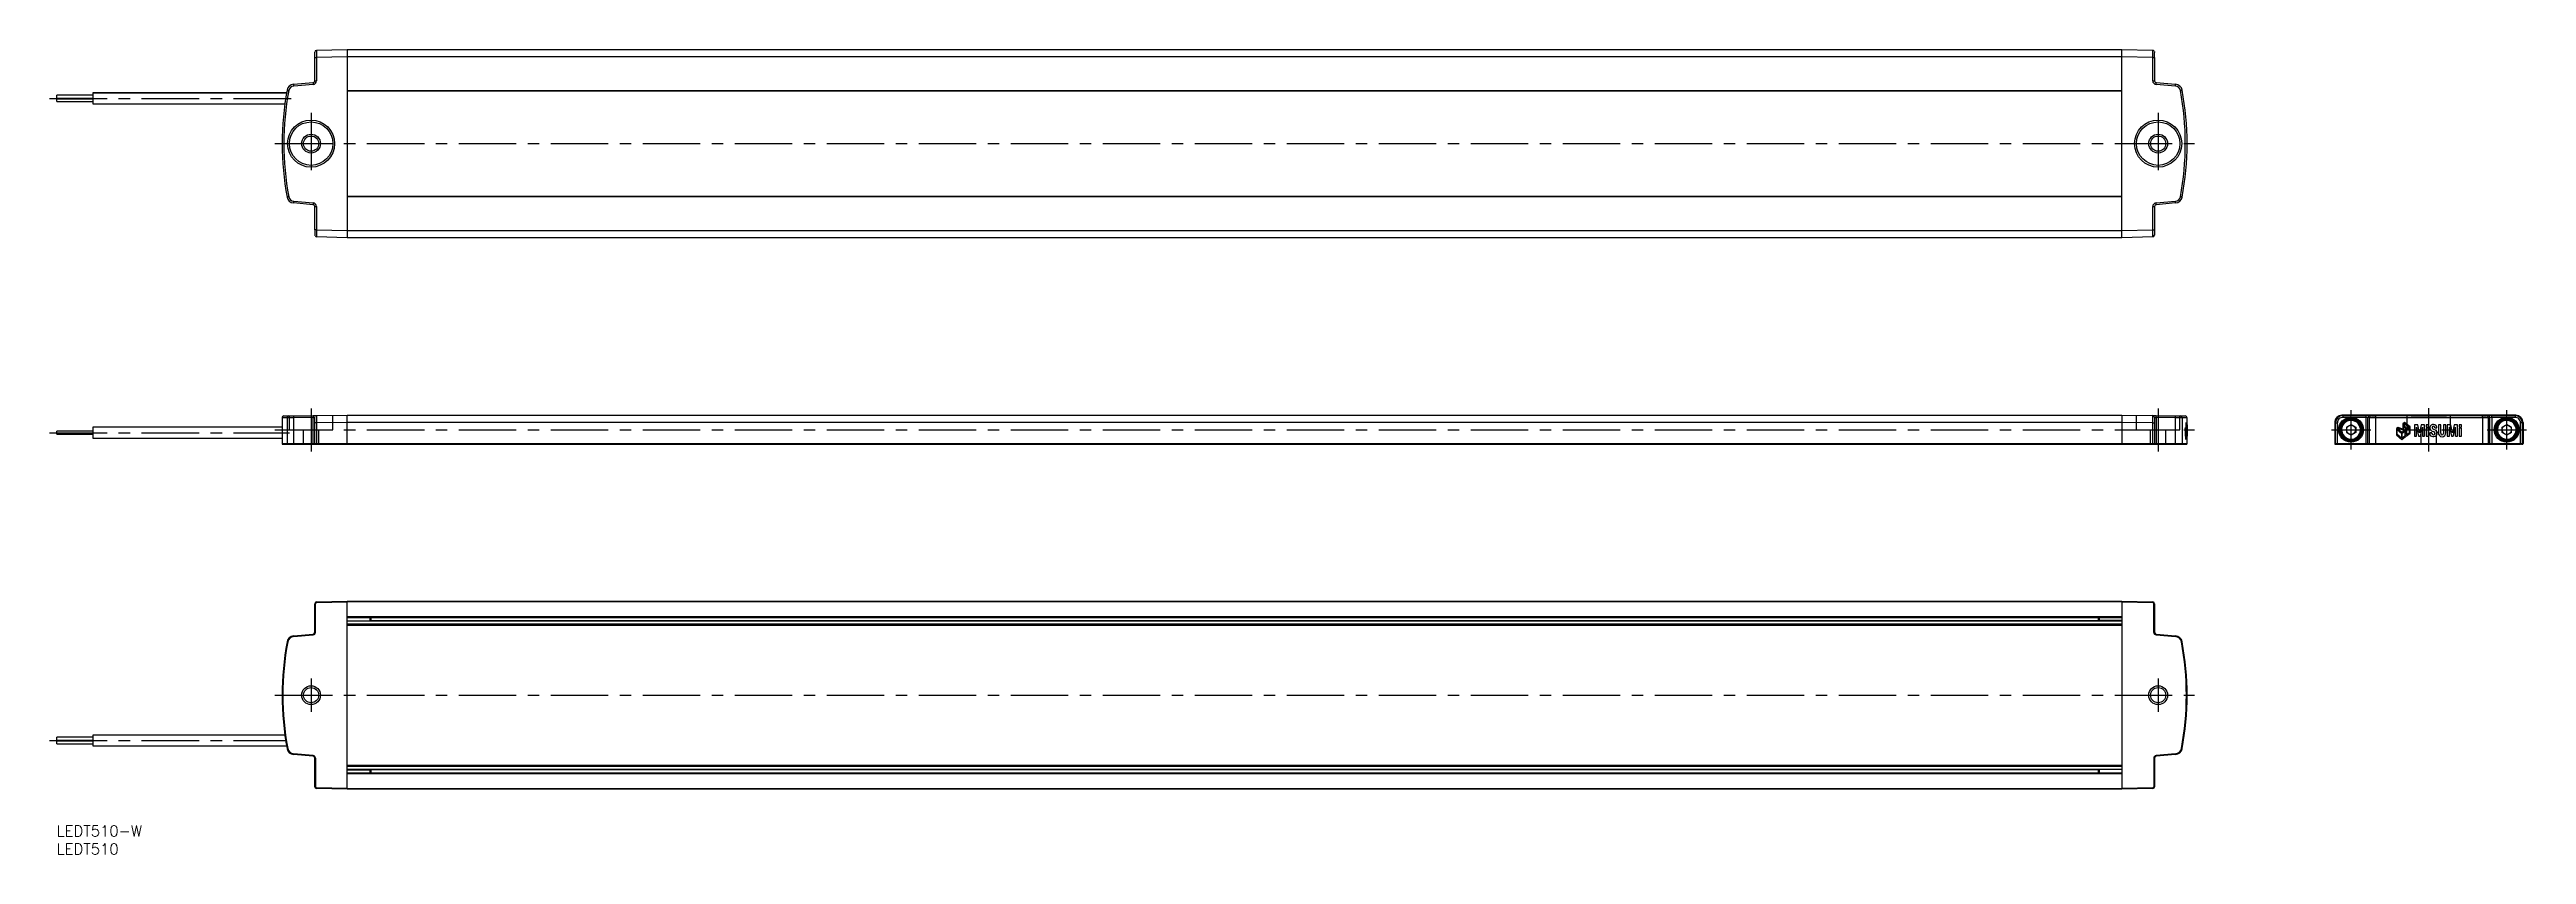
# Model space of a CAD drawing. Extents: x -2 to 682, y -8 to 214.
import ezdxf

# ---------------------------------------------------------------- set-up
doc = ezdxf.new("R2010")
doc.units = 0
doc.header["$LTSCALE"] = 0.5
doc.linetypes.add('CENTER', pattern=[50.8, 31.75, -6.35, 6.35, -6.35])
doc.linetypes.add('DASHED', pattern=[19.05, 12.7, -6.35])
for name, color, linetype in [('MSM_CENTER', 1, 'CENTER'), ('MSM_CONTINUOUS', 7, 'CONTINUOUS'), ('MSM_DASHED', 4, 'DASHED'), ('MSM_PART_NUMBER', 7, 'CONTINUOUS')]:
    doc.layers.add(name, color=color, linetype=linetype)
doc.styles.get("Standard").update_dxf_attribs({"font": 'txt.shx', "height": 3, "bigfont": 'bigfont.shx'})

# ---------------------------------------------------------------- blocks, each defined once
blk = doc.blocks.new('*U5')
at = {"layer": 'MSM_PART_NUMBER'}
blk.add_text('LEDT510', height=3, dxfattribs=at).set_placement((0, -8))
blk = doc.blocks.new('*U6')
at = {"layer": 'MSM_PART_NUMBER'}
blk.add_text('LEDT510-W', height=3, dxfattribs=at).set_placement((0, -3))

msp = doc.modelspace()

# ---------------------------------------------------------------- linework, layer by layer
at = {"layer": 'MSM_CENTER'}
for p, q in [((-2, 200.87), (65.19, 200.87)), ((70.21, 196.87), (70.21, 179.87)), ((580.21, 196.87), (580.21, 179.87)), ((60.21, 188.37), (590.21, 188.37)), ((70.21, 115.24), (70.21, 103.32)), ((580.21, 115.24), (580.21, 103.32)), ((633.47, 103.89), (633.47, 114.76)), ((654.97, 103.32), (654.97, 115.32)), ((676.47, 103.89), (676.47, 114.76)), ((-2, 108.49), (64.21, 108.49)), ((60.21, 109.32), (590.21, 109.32)), ((628.03, 109.32), (638.9, 109.32)), ((671.03, 109.32), (681.9, 109.32)), ((60.21, 36), (590.21, 36)), ((70.21, 40.6), (70.21, 31.4)), ((580.21, 40.6), (580.21, 31.4)), ((-2, 23.5), (63.19, 23.5))]:
    msp.add_line(p, q, dxfattribs=at)
at = {"layer": 'MSM_CONTINUOUS'}
for p, q in [((71.21, 205.73), (71.21, 213.62)), ((71.21, 212.15), (71.7, 212.15)), ((71.69, 214.08), (71.7, 214.15)), ((71.7, 214.15), (80.21, 214.37)), ((80.21, 212.37), (71.7, 212.15)), ((71.7, 212.15), (71.7, 205.73)), ((80.21, 214.37), (570.21, 214.37)), ((80.21, 214.37), (80.21, 162.37)), ((570.21, 212.37), (80.21, 212.37)), ((570.21, 162.37), (570.21, 214.37)), ((570.21, 214.37), (578.72, 214.15)), ((578.71, 212.15), (570.21, 212.37)), ((578.71, 205.73), (578.71, 212.15)), ((578.71, 212.15), (579.17, 212.13)), ((578.72, 214.08), (578.72, 214.15)), ((579.17, 213.83), (579.21, 213.65)), ((579.17, 212.13), (579.21, 212.15)), ((579.21, 213.65), (579.21, 213.58)), ((579.21, 212.15), (579.21, 213.58)), ((579.21, 212.15), (579.21, 205.73)), ((65.37, 204.76), (70.75, 205.23)), ((71.21, 205.73), (71.7, 205.73)), ((578.71, 205.73), (579.21, 205.73)), ((579.66, 205.23), (585.04, 204.76)), ((10, 201.77), (0, 201.77)), ((10, 201.77), (0, 201.77)), ((0, 200.97), (0, 201.77)), ((0, 200.97), (10, 200.97)), ((10, 200.77), (0, 200.77)), ((0, 200.77), (10, 200.77)), ((0, 199.97), (0, 200.77)), ((0, 199.97), (10, 199.97)), ((63.47, 202.37), (10, 202.37)), ((10, 202.37), (63.47, 202.37)), ((10, 202.37), (10, 199.37)), ((10, 199.37), (63.02, 199.37)), ((70.79, 204.73), (65.41, 204.26)), ((80.21, 203.07), (570.21, 203.07)), ((570.21, 202.87), (80.21, 202.87)), ((585, 204.26), (579.63, 204.73)), ((70.75, 171.51), (65.37, 171.98)), ((65.41, 172.48), (70.79, 172.01)), ((71.21, 164.59), (71.21, 171.01)), ((71.21, 171.01), (71.7, 171.01)), ((71.7, 171.01), (71.7, 164.59)), ((80.21, 173.87), (570.21, 173.87)), ((570.21, 173.67), (80.21, 173.67)), ((578.71, 164.59), (578.71, 171.01)), ((578.71, 171.01), (579.21, 171.01)), ((579.21, 171.01), (579.21, 163.12)), ((579.63, 172.01), (585, 172.48)), ((585.04, 171.98), (579.66, 171.51)), ((71.21, 164.59), (71.21, 163.17)), ((71.24, 164.59), (71.21, 164.59)), ((71.7, 164.59), (71.24, 164.59)), ((71.7, 164.59), (80.21, 164.37)), ((80.21, 164.37), (570.21, 164.37)), ((570.21, 164.37), (578.71, 164.59)), ((578.71, 164.59), (579.21, 164.59)), ((71.21, 163.17), (71.21, 163.09)), ((71.21, 163.09), (71.24, 162.91)), ((71.69, 162.66), (71.7, 162.59)), ((80.21, 162.37), (71.7, 162.59)), ((570.21, 162.37), (80.21, 162.37)), ((578.72, 162.59), (570.21, 162.37)), ((578.72, 162.66), (578.72, 162.59)), ((62.21, 110.02), (10, 110.02)), ((10, 110.02), (10, 107.02)), ((62.21, 112.68), (62.21, 105.52)), ((62.21, 112.68), (63.58, 112.68)), ((62.25, 112.67), (63.46, 112.68)), ((62.7, 113.17), (64.07, 113.18)), ((63.46, 112.68), (63.47, 112.68)), ((63.58, 112.68), (63.58, 105.52)), ((64.07, 113.18), (65.41, 113.19)), ((70.75, 112.74), (65.37, 112.69)), ((65.37, 112.69), (65.37, 105.52)), ((65.41, 113.19), (70.79, 113.24)), ((70.75, 112.74), (71.17, 112.75)), ((70.75, 105.52), (70.75, 112.74)), ((70.79, 113.24), (71.7, 113.25)), ((71.17, 112.75), (71.21, 112.75)), ((71.21, 112.75), (71.24, 112.93)), ((71.21, 111.25), (71.21, 112.75)), ((71.21, 105.52), (71.21, 111.25)), ((71.7, 111.25), (71.21, 111.25)), ((71.7, 113.25), (80.21, 113.32)), ((71.7, 113.25), (71.7, 113.21)), ((80.21, 111.32), (71.7, 111.25)), ((71.7, 111.25), (71.7, 105.52)), ((80.21, 113.32), (570.21, 113.32)), ((80.21, 113.32), (80.21, 113.14)), ((80.21, 105.32), (80.21, 113.12)), ((570.21, 111.32), (80.21, 111.32)), ((570.21, 113.32), (578.71, 113.25)), ((570.21, 113.32), (570.21, 113.14)), ((570.21, 113.12), (570.21, 105.32)), ((578.72, 111.25), (570.21, 111.32)), ((578.72, 113.21), (578.71, 113.25)), ((578.72, 113.25), (578.74, 113.25)), ((578.72, 105.52), (578.72, 111.25)), ((578.72, 111.25), (579.21, 111.25)), ((578.73, 113.25), (579.63, 113.24)), ((579.21, 112.72), (579.21, 105.52)), ((579.63, 113.24), (585, 113.19)), ((579.66, 112.74), (579.66, 105.52)), ((585.04, 112.69), (579.66, 112.74)), ((585, 113.19), (586.35, 113.18)), ((585.04, 105.52), (585.04, 112.69)), ((586.35, 113.18), (587.71, 113.17)), ((586.83, 112.68), (586.83, 105.52)), ((586.83, 112.68), (588.21, 112.67)), ((587.71, 109.66), (587.75, 109.98)), ((587.71, 109.66), (587.71, 107.89)), ((587.71, 109.6), (587.73, 109.6)), ((587.76, 109.76), (587.72, 109.76)), ((587.76, 109.76), (587.73, 109.6)), ((587.73, 109.6), (587.86, 108.57)), ((587.75, 109.98), (587.89, 109.46)), ((587.83, 109.46), (587.76, 109.76)), ((587.83, 109.46), (587.89, 109.46)), ((587.85, 109.39), (587.83, 109.46)), ((587.93, 111.34), (587.89, 110.99)), ((587.89, 110.99), (587.89, 109.46)), ((587.89, 110.91), (587.91, 110.91)), ((587.9, 110.56), (587.89, 110.56)), ((587.9, 111.09), (587.93, 111.09)), ((587.9, 110.56), (587.9, 109.39)), ((587.9, 110.56), (587.96, 109.36)), ((587.93, 111.09), (587.91, 110.91)), ((587.91, 110.91), (587.97, 109.5)), ((588.04, 110.1), (587.93, 111.34)), ((588.02, 110.1), (587.93, 111.09)), ((587.95, 109.5), (587.97, 109.5)), ((587.97, 109.5), (588.02, 110.06)), ((588.02, 109.86), (587.97, 109.32)), ((588.02, 109.86), (588, 109.86)), ((588.04, 110.1), (588.02, 110.1)), ((588.02, 110.1), (588.02, 110.06)), ((588.02, 108.43), (588.02, 109.86)), ((588.04, 108.35), (588.04, 110.1)), ((588.11, 110.69), (588.11, 107.53)), ((588.15, 110.69), (588.11, 110.69)), ((588.11, 110.05), (588.13, 110.05)), ((588.13, 107.53), (588.13, 110.05)), ((588.15, 108.46), (588.13, 110.05)), ((588.15, 110.69), (588.17, 108.46)), ((588.19, 110.09), (588.17, 107.53)), ((588.17, 108.46), (588.18, 110.09)), ((588.2, 110.69), (588.18, 110.69)), ((588.18, 110.09), (588.18, 110.69)), ((588.19, 110.09), (588.18, 110.09)), ((588.19, 110.09), (588.19, 107.53)), ((588.2, 107.53), (588.2, 110.69)), ((588.21, 110.69), (588.2, 110.69)), ((588.2, 110.69), (588.2, 110.02)), ((588.2, 110.02), (588.21, 110.02)), ((588.2, 109.74), (588.2, 107.53)), ((588.21, 109.74), (588.2, 109.74)), ((588.21, 105.52), (588.21, 112.68)), ((588.21, 110.02), (588.21, 110.69)), ((588.21, 107.53), (588.21, 109.74)), ((628.97, 111.32), (628.97, 105.52)), ((629.19, 111.25), (628.97, 111.32)), ((629.19, 105.52), (629.19, 111.25)), ((629.19, 111.25), (629.69, 111.25)), ((629.69, 105.32), (629.69, 111.25)), ((678.97, 113.32), (630.97, 113.32)), ((630.97, 113.32), (631.19, 113.25)), ((631.19, 113.25), (637.61, 113.25)), ((631.19, 113.25), (631.19, 112.75)), ((633.2, 112.75), (631.19, 112.75)), ((632.19, 110.06), (633.47, 110.8)), ((632.19, 110.06), (632.19, 108.58)), ((633.47, 110.8), (634.75, 110.06)), ((637.61, 112.75), (633.74, 112.75)), ((634.75, 110.06), (634.75, 108.58)), ((637.61, 112.75), (637.61, 113.25)), ((637.61, 105.52), (637.61, 112.75)), ((638.11, 105.52), (638.11, 112.74)), ((638.58, 112.69), (638.11, 112.74)), ((638.58, 105.52), (638.58, 112.69)), ((638.61, 113.24), (639.08, 113.19)), ((640.2, 112.68), (669.73, 112.68)), ((640.2, 112.68), (640.2, 105.52)), ((669.64, 113.18), (640.29, 113.18)), ((646.45, 109.98), (646.02, 109.66)), ((646.02, 109.66), (646.02, 107.89)), ((646.27, 109.6), (646.48, 109.76)), ((647.51, 108.57), (646.27, 109.6)), ((647.81, 109.46), (646.45, 109.98)), ((646.48, 109.76), (648.22, 109.1)), ((648.27, 111.34), (647.81, 110.99)), ((647.81, 110.99), (647.81, 109.46)), ((648, 110.56), (648.63, 109.36)), ((648, 109.39), (648, 110.56)), ((648.03, 110.91), (648.27, 111.09)), ((648.77, 109.5), (648.03, 110.91)), ((649.75, 110.1), (648.27, 111.34)), ((648.27, 111.09), (649.51, 110.06)), ((649.51, 110.06), (648.77, 109.5)), ((648.83, 109.32), (649.55, 109.86)), ((649.55, 109.86), (649.55, 108.43)), ((649.75, 108.35), (649.75, 110.1)), ((650.96, 110.69), (650.96, 107.53)), ((651.9, 110.69), (650.96, 110.69)), ((651.54, 110.05), (652.11, 107.53)), ((651.54, 107.53), (651.54, 110.05)), ((652.35, 108.46), (651.9, 110.69)), ((652.82, 110.69), (652.35, 108.46)), ((652.61, 107.53), (653.18, 110.09)), ((653.76, 110.69), (652.82, 110.69)), ((653.18, 110.09), (653.18, 107.53)), ((653.76, 107.53), (653.76, 110.69)), ((654.85, 110.69), (654.21, 110.69)), ((654.21, 110.69), (654.21, 110.02)), ((654.21, 110.02), (654.85, 110.02)), ((654.21, 109.74), (654.21, 107.53)), ((654.85, 109.74), (654.21, 109.74)), ((654.85, 110.02), (654.85, 110.69)), ((654.85, 107.53), (654.85, 109.74)), ((656.97, 109.11), (656.18, 109.49)), ((656.46, 110.22), (656.22, 110.29)), ((656.56, 109.82), (656.56, 110.08)), ((656.56, 109.82), (657.18, 109.82)), ((657.18, 109.82), (657.18, 110.03)), ((658.22, 110.69), (657.59, 110.69)), ((657.59, 110.69), (657.59, 108.49)), ((658.22, 108.35), (658.22, 110.69)), ((659.6, 110.69), (658.97, 110.69)), ((658.97, 110.69), (658.97, 108.33)), ((659.6, 108.49), (659.6, 110.69)), ((660.05, 110.69), (660.05, 107.53)), ((661, 110.69), (660.05, 110.69)), ((660.63, 107.53), (660.64, 110.06)), ((660.64, 110.06), (661.21, 107.53)), ((661.46, 108.46), (661, 110.69)), ((661.91, 110.69), (661.46, 108.46)), ((661.7, 107.53), (662.27, 110.06)), ((662.86, 110.69), (661.91, 110.69)), ((662.27, 107.53), (662.27, 110.06)), ((662.86, 107.53), (662.86, 110.69)), ((663.94, 110.69), (663.3, 110.69)), ((663.3, 110.69), (663.3, 110.02)), ((663.3, 110.02), (663.94, 110.02)), ((663.3, 109.74), (663.3, 107.53)), ((663.94, 109.74), (663.3, 109.74)), ((663.94, 110.02), (663.94, 110.69)), ((663.94, 107.53), (663.94, 109.74)), ((669.73, 112.68), (669.73, 105.52)), ((670.86, 113.19), (671.33, 113.24)), ((671.83, 112.74), (671.36, 112.69)), ((671.36, 112.69), (671.36, 105.52)), ((671.83, 105.52), (671.83, 112.74)), ((672.33, 113.25), (678.74, 113.25)), ((672.33, 112.75), (672.33, 113.25)), ((676.2, 112.75), (672.33, 112.75)), ((672.33, 112.75), (672.33, 105.52)), ((675.19, 110.06), (676.47, 110.8)), ((675.19, 108.58), (675.19, 110.06)), ((677.75, 110.06), (676.47, 110.8)), ((678.75, 112.75), (676.74, 112.75)), ((677.75, 108.58), (677.75, 110.06)), ((678.74, 113.25), (678.97, 113.32)), ((678.74, 113.25), (678.75, 112.75)), ((680.25, 105.32), (680.25, 111.25)), ((680.75, 111.25), (680.25, 111.25)), ((680.97, 111.32), (680.75, 111.25)), ((680.75, 111.25), (680.75, 105.52)), ((680.97, 111.32), (680.97, 105.52)), ((10, 108.93), (0, 108.93)), ((0, 108.11), (0, 108.93)), ((10, 108.91), (0, 108.91)), ((0, 108.11), (10, 108.11)), ((10, 107.02), (62.21, 107.02)), ((62.21, 105.52), (588.21, 105.52)), ((62.41, 105.32), (63.78, 105.32)), ((63.78, 105.32), (65.39, 105.32)), ((65.39, 105.32), (70.77, 105.32)), ((70.77, 105.32), (71.41, 105.32)), ((71.41, 105.32), (71.7, 105.32)), ((71.7, 105.32), (578.72, 105.32)), ((578.72, 105.32), (579.01, 105.32)), ((579.01, 105.32), (579.65, 105.32)), ((579.65, 105.32), (585.03, 105.32)), ((585.03, 105.32), (586.64, 105.32)), ((586.64, 105.32), (588.01, 105.32)), ((587.73, 109.4), (587.71, 109.4)), ((587.71, 107.98), (587.73, 107.98)), ((587.71, 107.89), (587.86, 106.67)), ((587.73, 109.4), (587.73, 107.98)), ((587.73, 109.4), (587.85, 108.41)), ((587.85, 106.99), (587.73, 107.98)), ((587.82, 106.99), (587.85, 106.99)), ((587.82, 106.97), (587.87, 106.97)), ((587.83, 108.57), (587.86, 108.57)), ((587.85, 109.39), (587.9, 109.39)), ((587.9, 109.19), (587.85, 109.39)), ((587.85, 106.99), (587.85, 108.41)), ((587.87, 108.4), (587.85, 108.4)), ((587.86, 108.57), (587.9, 108.94)), ((587.86, 106.67), (587.95, 107.43)), ((587.87, 108.4), (587.93, 108.94)), ((587.87, 108.4), (587.87, 106.97)), ((587.93, 107.52), (587.87, 106.97)), ((587.9, 109.39), (587.95, 109.19)), ((587.9, 109.19), (587.95, 109.19)), ((587.92, 109.1), (587.9, 109.19)), ((587.92, 109.1), (587.9, 108.94)), ((587.9, 108.94), (587.93, 108.94)), ((587.92, 107.43), (587.95, 107.43)), ((587.93, 107.52), (587.93, 108.94)), ((587.93, 108.34), (587.95, 108.34)), ((587.93, 108.11), (587.96, 108.11)), ((587.93, 107.91), (587.95, 107.91)), ((587.95, 109.19), (587.95, 108.34)), ((587.95, 108.34), (587.96, 108.11)), ((587.95, 107.91), (587.95, 107.43)), ((587.95, 107.91), (587.96, 107.57)), ((587.95, 107.89), (587.97, 107.89)), ((587.96, 108.11), (587.96, 109.36)), ((587.96, 109.32), (587.97, 109.32)), ((587.96, 107.57), (588.04, 108.35)), ((587.97, 109.32), (587.97, 107.89)), ((587.97, 107.89), (588.02, 108.35)), ((588.02, 108.35), (588.02, 108.43)), ((588.02, 108.35), (588.04, 108.35)), ((588.11, 107.53), (588.13, 107.53)), ((588.16, 107.53), (588.15, 108.46)), ((588.15, 108.46), (588.17, 108.46)), ((588.16, 107.53), (588.17, 107.53)), ((588.19, 107.53), (588.2, 107.53)), ((588.2, 107.53), (588.21, 107.53)), ((628.97, 105.52), (680.97, 105.52)), ((629.17, 105.32), (629.39, 105.32)), ((629.39, 105.32), (637.61, 105.32)), ((632.19, 108.58), (633.47, 107.84)), ((634.75, 108.58), (633.47, 107.84)), ((637.61, 105.52), (637.61, 105.32)), ((637.61, 105.32), (638.31, 105.32)), ((638.31, 105.32), (638.78, 105.32)), ((638.78, 105.32), (640.24, 105.32)), ((640.24, 105.32), (680.25, 105.32)), ((646.02, 107.89), (647.49, 106.67)), ((646.21, 107.98), (646.21, 109.4)), ((646.21, 109.4), (647.4, 108.41)), ((647.4, 106.99), (646.21, 107.98)), ((647.4, 108.41), (647.4, 106.99)), ((647.49, 106.67), (648.52, 107.43)), ((648.22, 109.1), (647.51, 108.57)), ((647.59, 108.4), (648.32, 108.94)), ((647.59, 106.97), (647.59, 108.4)), ((648.32, 107.52), (647.59, 106.97)), ((648.52, 109.19), (648, 109.39)), ((648.32, 108.94), (648.32, 107.52)), ((648.51, 108.34), (648.52, 109.19)), ((648.63, 108.11), (648.51, 108.34)), ((648.51, 107.91), (648.7, 107.57)), ((648.52, 107.43), (648.51, 107.91)), ((648.63, 109.36), (648.63, 108.11)), ((648.7, 107.57), (649.75, 108.35)), ((648.83, 107.89), (648.83, 109.32)), ((649.55, 108.43), (648.83, 107.89)), ((650.96, 107.53), (651.54, 107.53)), ((652.11, 107.53), (652.61, 107.53)), ((653.18, 107.53), (653.76, 107.53)), ((654.21, 107.53), (654.85, 107.53)), ((655.18, 108.52), (655.18, 108.18)), ((655.81, 108.52), (655.18, 108.52)), ((655.82, 108.31), (655.81, 108.52)), ((660.05, 107.53), (660.63, 107.53)), ((661.21, 107.53), (661.7, 107.53)), ((662.27, 107.53), (662.86, 107.53)), ((663.3, 107.53), (663.94, 107.53)), ((672.33, 105.32), (672.33, 105.52)), ((676.47, 107.84), (675.19, 108.58)), ((677.75, 108.58), (676.47, 107.84)), ((680.55, 105.32), (680.25, 105.32)), ((680.55, 105.32), (680.77, 105.32)), ((71.7, 61.78), (80.21, 62)), ((71.7, 61.58), (80.21, 61.8)), ((71.7, 61.77), (71.7, 61.58)), ((80.21, 62), (570.21, 62)), ((80.21, 10), (80.21, 62)), ((570.21, 61.8), (80.21, 61.8)), ((570.21, 62), (570.21, 10)), ((570.21, 62), (578.72, 61.78)), ((570.21, 61.8), (578.72, 61.58)), ((578.72, 61.78), (578.72, 61.58)), ((71.21, 53.36), (71.21, 61.28)), ((71.41, 61.28), (71.21, 61.28)), ((71.41, 53.36), (71.41, 61.28)), ((80.21, 57.7), (570.21, 57.7)), ((80.21, 57.5), (570.21, 57.5)), ((570.21, 56.42), (80.21, 56.42)), ((570.21, 55.62), (80.21, 55.62)), ((80.21, 55.5), (570.21, 55.5)), ((570.21, 55.3), (80.21, 55.3)), ((86.43, 57.5), (86.43, 56.51)), ((563.85, 56.54), (86.57, 56.54)), ((86.71, 57.5), (86.71, 56.54)), ((563.71, 56.54), (563.71, 57.5)), ((563.71, 56.89), (563.99, 56.75)), ((563.99, 56.51), (563.99, 57.5)), ((563.99, 56.75), (570.21, 56.75)), ((579.01, 53.36), (579.01, 61.28)), ((579.01, 61.28), (579.21, 61.28)), ((579.21, 61.28), (579.21, 53.36)), ((63.58, 50.77), (63.78, 50.73)), ((65.37, 52.39), (70.75, 52.86)), ((65.37, 52.39), (65.39, 52.19)), ((65.39, 52.19), (70.77, 52.66)), ((70.77, 52.66), (70.75, 52.86)), ((71.41, 53.36), (71.21, 53.36)), ((579.21, 53.36), (579.01, 53.36)), ((579.66, 52.86), (579.65, 52.66)), ((579.65, 52.66), (585.03, 52.19)), ((579.66, 52.86), (585.04, 52.39)), ((585.04, 52.39), (585.03, 52.19)), ((586.64, 50.73), (586.83, 50.77)), ((10, 24.4), (0, 24.4)), ((10, 24.4), (0, 24.4)), ((0, 23.6), (0, 24.4)), ((0, 23.6), (10, 23.6)), ((10, 23.4), (0, 23.4)), ((0, 23.4), (10, 23.4)), ((0, 22.6), (0, 23.4)), ((0, 22.6), (10, 22.6)), ((62.97, 25), (10, 25)), ((62.97, 25), (10, 25)), ((10, 25), (10, 22)), ((10, 22), (63.44, 22)), ((63.58, 21.23), (63.78, 21.27)), ((586.64, 21.27), (586.83, 21.23)), ((65.39, 19.81), (65.37, 19.61)), ((70.75, 19.14), (65.37, 19.61)), ((70.77, 19.34), (65.39, 19.81)), ((70.77, 19.34), (70.75, 19.14)), ((71.21, 10.72), (71.21, 18.64)), ((71.21, 18.64), (71.41, 18.64)), ((71.41, 18.64), (71.41, 10.72)), ((80.21, 16.7), (570.21, 16.7)), ((570.21, 16.5), (80.21, 16.5)), ((80.21, 16.38), (570.21, 16.38)), ((80.21, 15.58), (570.21, 15.58)), ((86.43, 15.25), (80.21, 15.25)), ((570.21, 14.5), (80.21, 14.5)), ((570.21, 14.3), (80.21, 14.3)), ((86.43, 15.49), (86.43, 14.5)), ((86.71, 15.11), (86.43, 15.25)), ((86.57, 15.46), (563.85, 15.46)), ((86.71, 15.46), (86.71, 14.5)), ((563.71, 14.5), (563.71, 15.46)), ((563.99, 14.5), (563.99, 15.49)), ((579.01, 18.64), (579.01, 10.72)), ((579.01, 18.64), (579.21, 18.64)), ((579.21, 18.64), (579.21, 10.72)), ((585.03, 19.81), (579.65, 19.34)), ((579.65, 19.34), (579.66, 19.14)), ((585.04, 19.61), (579.66, 19.14)), ((585.03, 19.81), (585.04, 19.61)), ((71.41, 10.72), (71.21, 10.72)), ((80.21, 10.2), (71.7, 10.42)), ((71.7, 10.42), (71.7, 10.22)), ((80.21, 10), (71.7, 10.22)), ((80.21, 10.2), (570.21, 10.2)), ((570.21, 10), (80.21, 10)), ((578.72, 10.42), (570.21, 10.2)), ((578.72, 10.22), (570.21, 10)), ((578.72, 10.42), (578.72, 10.22)), ((579.01, 10.72), (579.21, 10.72))]:
    msp.add_line(p, q, dxfattribs=at)
for centre, radius in [((70.21, 188.37), 6.5), ((70.21, 188.37), 6), ((580.21, 188.37), 6.5), ((580.21, 188.37), 6), ((70.21, 188.37), 2.6), ((70.21, 188.37), 2.1), ((580.21, 188.37), 2.6), ((580.21, 188.37), 2.1), ((633.47, 109.32), 3.44), ((633.47, 109.32), 3.24), ((633.47, 109.32), 3.16), ((633.47, 109.32), 2.96), ((633.47, 109.32), 2.75), ((633.47, 109.32), 1.28), ((676.47, 109.32), 3.44), ((676.47, 109.32), 3.24), ((676.47, 109.32), 3.16), ((676.47, 109.32), 2.96), ((676.47, 109.32), 2.75), ((676.47, 109.32), 1.28), ((70.21, 36), 2.6), ((70.21, 36), 2.1), ((580.21, 36), 2.6), ((580.21, 36), 2.1)]:
    msp.add_circle(centre, radius, dxfattribs=at)
for centre, radius, start, end in [((71.7, 213.62), 0.495, 89.48365, 179.45556), ((304.7, 214.24), 233, 180.03912, 180.51438), ((578.71, 213.6), 0.506, 45.3204, 89.8701), ((345.96, 214.24), 232.76, 359.48537, 359.96111), ((70.71, 205.73), 0.5, 275.00262, 359.99828), ((85.09, 206.11), 14.37, 183.50585, 185.49843), ((70.7, 205.73), 1, 274.98779, 0.01216), ((579.71, 205.73), 1, 179.98689, 265.01316), ((579.71, 205.73), 0.5, 180.00292, 264.99775), ((565.29, 206.11), 14.4, 354.50465, 356.49277), ((142.21, 188.37), 80, 169.36338, 190.63656), ((142.2, 188.37), 79.5, 169.36317, 190.63683), ((65.55, 202.77), 2, 94.99999, 169.3633), ((78.1, 278.42), 76.67, 259.08509, 259.45553), ((65.54, 202.77), 1.5, 94.99908, 169.36422), ((79.67, 205.64), 14.33, 183.50213, 185.50045), ((570.74, 205.64), 14.33, 354.49955, 356.49787), ((584.87, 202.77), 1.5, 10.63544, 85.0014), ((584.87, 202.77), 2, 10.63694, 84.9998), ((572.3, 278.48), 76.73, 280.54473, 280.91487), ((508.21, 188.37), 79.5, 349.36317, 10.63683), ((508.21, 188.37), 80, 349.36338, 10.63656), ((78.11, 98.26), 76.73, 100.54473, 100.91487), ((65.55, 173.97), 2, 190.63694, 264.9998), ((65.54, 173.97), 1.5, 190.63544, 265.0014), ((79.67, 171.11), 14.33, 174.49955, 176.49787), ((85.13, 170.63), 14.4, 174.50465, 176.49277), ((70.71, 171.01), 0.5, 0.00292, 84.99775), ((70.7, 171.01), 1, 359.98689, 85.01316), ((579.71, 171.01), 1, 94.98779, 180.01216), ((579.71, 171.01), 0.5, 95.00262, 179.99828), ((565.32, 170.63), 14.37, 3.50585, 5.49843), ((584.87, 173.97), 1.5, 274.99908, 349.36422), ((570.74, 171.11), 14.33, 3.50213, 5.50045), ((584.87, 173.97), 2, 274.99999, 349.3633), ((572.32, 98.32), 76.67, 79.08509, 79.45553), ((304.46, 162.5), 232.76, 179.48537, 179.96111), ((345.72, 162.5), 233, 0.03912, 0.51438), ((71.71, 163.14), 0.506, 225.3204, 269.8701), ((578.71, 163.13), 0.495, 269.48365, 359.45556), ((62.71, 112.67), 0.5, 90.49935, 180.0095), ((64.08, 112.69), 0.496, 90.99605, 180.50757), ((58.53, 1021.14), 908.47, 270.31853, 270.43151), ((66.84, 112.83), 1.47, 165.6966, 185.3346), ((72.22, 112.88), 1.47, 165.70155, 185.32966), ((71.71, 112.71), 0.506, 90.13138, 134.68172), ((145.13, 112), 73.44, 179.05606, 180.58323), ((578.71, 112.75), 0.5, 0.00025, 89.4996), ((578.71, 112.72), 0.495, 0.54333, 90.51529), ((505.16, 112), 73.57, 359.41807, 0.94264), ((578.71, 112.75), 0.5, 359.97543, 87.8435), ((583.14, 324.93), 212.22, 268.93842, 269.06166), ((578.2, 112.88), 1.47, 354.66845, 14.30204), ((583.58, 112.83), 1.47, 354.6654, 14.3034), ((591.89, 1021.47), 908.81, 269.56852, 269.68145), ((586.34, 112.69), 0.496, 359.4938, 89.00432), ((587.71, 112.67), 0.5, 359.5078, 89.50051), ((630.97, 111.32), 2, 89.98908, 179.99346), ((630.97, 111.32), 2, 90, 180), ((631.19, 111.25), 2, 89.99626, 179.99186), ((631.19, 111.25), 1.5, 89.98767, 179.99513), ((633.47, 109.32), 2.6, 120.00002, 300), ((633.47, 109.32), 2.6, 300.00004, 119.99998), ((637.71, 48.59), 64.66, 89.4271, 90.08729), ((637.71, 103.62), 9.13, 87.52114, 90.64626), ((638.61, 112.74), 0.499, 90.15938, 180.05693), ((638.37, 107.58), 5.66, 87.63234, 90.1743), ((639.08, 112.69), 0.499, 90.15948, 180.05683), ((639.9, 183.89), 71.21, 268.93311, 270.23919), ((640.08, 153.69), 40.51, 268.58729, 270.30917), ((640.96, 112.8), 0.77, 150.25463, 188.82885), ((654.97, -176.05), 289.36, 88.7128, 91.2872), ((654.97, 402.52), 289.36, 268.71278, 271.28722), ((656.26, 109.82), 1.05, 143.03247, 195.25179), ((656.42, 110.08), 1.28, 204.59521, 260.72729), ((656.18, 109.77), 1.01, 88.42851, 137.96456), ((656.37, 109.92), 0.51, 154.35373, 213.20005), ((656.18, 109.97), 0.323, 82.23114, 146.66835), ((656.41, 110.1), 0.651, 224.03478, 249.19661), ((656.15, 109.36), 1.42, 58.20306, 87.69884), ((656.41, 110.08), 0.144, 0.42627, 71.07424), ((656.49, 110.02), 0.682, 0.49465, 53.91003), ((669.86, 153.69), 40.51, 269.69083, 271.41271), ((668.97, 112.8), 0.769, 351.15967, 29.75645), ((670.03, 183.89), 71.21, 269.76076, 271.06694), ((670.86, 112.69), 0.499, 359.94317, 89.84052), ((671.56, 107.56), 5.68, 89.83032, 92.3628), ((671.33, 112.74), 0.499, 359.94307, 89.84062), ((672.23, 48.34), 64.91, 89.91404, 90.5717), ((672.2, 105.11), 7.64, 89.04748, 92.78514), ((676.47, 109.32), 2.6, 120.00003, 299.99999), ((676.47, 109.32), 2.6, 300.00002, 120), ((678.75, 111.25), 2, 0.00814, 90.00375), ((678.75, 111.25), 1.5, 0.00486, 90.01232), ((678.97, 111.32), 2, 0.00654, 90.01092), ((678.97, 111.32), 2, 360, 90), ((676.47, 109.32), 3.24, 0, 2.17896), ((62.41, 105.52), 0.2, 180, 270), ((63.78, 105.52), 0.198, 179.50685, 269.4995), ((65.96, 105.47), 0.589, 175.16692, 194.79281), ((71.34, 105.47), 0.589, 175.16221, 194.80176), ((71.41, 105.52), 0.2, 180, 270), ((73.61, 105.47), 1.92, 178.5078, 184.49252), ((576.81, 105.47), 1.92, 355.50748, 1.4922), ((579.01, 105.52), 0.2, 270, 0), ((579.08, 105.47), 0.589, 345.19824, 4.83779), ((584.46, 105.47), 0.589, 345.20719, 4.83308), ((586.64, 105.52), 0.198, 270.5005, 0.49315), ((588.01, 105.52), 0.2, 270, 360), ((629.17, 105.52), 0.2, 180.00997, 270.00968), ((629.17, 105.52), 0.2, 180, 270), ((629.39, 105.52), 0.2, 179.99056, 269.99013), ((638.31, 105.52), 0.2, 179.89055, 269.89069), ((638.78, 105.52), 0.2, 179.89108, 269.8907), ((640.5, 105.47), 0.302, 170.81143, 210.10433), ((655.94, 108.26), 0.768, 186.15078, 228.97066), ((656.16, 108.63), 1.2, 232.84946, 294.86636), ((656.23, 108.32), 0.413, 181.02861, 266.88928), ((656.15, 108.35), 0.466, 357.32449, 82.49158), ((656.21, 108.31), 0.407, 269.85506, 2.31202), ((656.36, 108.45), 0.95, 288.4139, 5.21043), ((656.48, 108.44), 0.834, 6.76129, 54.24681), ((658.65, 108.44), 1.06, 177.45807, 267.17065), ((658.59, 108.34), 0.372, 178.30021, 359.63444), ((658.53, 108.45), 1.07, 273.47555, 1.9303), ((669.44, 105.47), 0.302, 329.89567, 9.18857), ((671.16, 105.52), 0.2, 270.1093, 0.10892), ((671.63, 105.52), 0.2, 270.10931, 0.10945), ((676.47, 109.32), 3.24, 180, 182.17896), ((680.55, 105.52), 0.2, 270.00987, 0.00944), ((680.77, 105.52), 0.2, 269.99019, 359.99016), ((680.77, 105.52), 0.2, 270, 0), ((71.71, 61.28), 0.5, 91.5, 180), ((71.71, 61.28), 0.299, 91.40151, 180.09889), ((578.71, 61.28), 0.5, 0, 88.5), ((578.71, 61.28), 0.299, 359.89106, 88.60854), ((142.21, 36), 80, 169.36339, 190.63661), ((142.21, 36), 79.8, 169.36339, 190.63661), ((65.55, 50.4), 2, 95, 169.36339), ((65.55, 50.4), 1.8, 95.00029, 169.36299), ((70.71, 53.36), 0.5, 275, 0), ((70.71, 53.36), 0.7, 275.00025, 359.99961), ((579.71, 53.36), 0.7, 180.00039, 264.99975), ((579.71, 53.36), 0.5, 180, 265), ((584.87, 50.4), 1.8, 10.63701, 84.99971), ((584.87, 50.4), 2, 10.63661, 85), ((508.21, 36), 79.8, 349.36339, 10.63661), ((508.21, 36), 80, 349.36339, 10.63661), ((65.55, 21.6), 2, 190.63661, 265), ((65.55, 21.6), 1.8, 190.63701, 264.99971), ((584.87, 21.6), 1.8, 275.00029, 349.36299), ((584.87, 21.6), 2, 275, 349.36339), ((70.71, 18.64), 0.5, 0, 85), ((70.71, 18.64), 0.7, 0.00039, 84.99975), ((579.71, 18.64), 0.7, 95.00025, 179.99961), ((579.71, 18.64), 0.5, 95, 180), ((71.71, 10.72), 0.5, 180, 268.5), ((71.71, 10.72), 0.299, 179.89106, 268.60854), ((578.71, 10.72), 0.5, 271.5, 360), ((578.71, 10.72), 0.299, 271.40151, 0.09889)]:
    msp.add_arc(centre, radius, start, end, dxfattribs=at)
at = {"layer": 'MSM_DASHED'}
for p, q in [((64.21, 109.32), (64.21, 113.18)), ((76.21, 109.32), (76.21, 113.29)), ((574.21, 109.32), (574.21, 113.29)), ((586.21, 109.32), (586.21, 113.18)), ((648.97, 109.32), (648.97, 113.32)), ((660.97, 109.32), (660.97, 113.32)), ((64.21, 109.32), (76.21, 109.32)), ((68.11, 105.32), (68.11, 109.32)), ((72.31, 105.32), (72.31, 109.32)), ((574.21, 109.32), (586.21, 109.32)), ((578.11, 105.32), (578.11, 109.32)), ((582.31, 105.32), (582.31, 109.32)), ((648.97, 109.32), (660.97, 109.32)), ((652.87, 105.32), (652.87, 109.32)), ((657.07, 105.32), (657.07, 109.32))]:
    msp.add_line(p, q, dxfattribs=at)

# ---------------------------------------------------------------- block references
at = {"layer": 'MSM_CONTINUOUS'}
for name in ['*U6', '*U5']:
    msp.add_blockref(name, (0, 0), dxfattribs=at)

doc.saveas('drawing.dxf')
